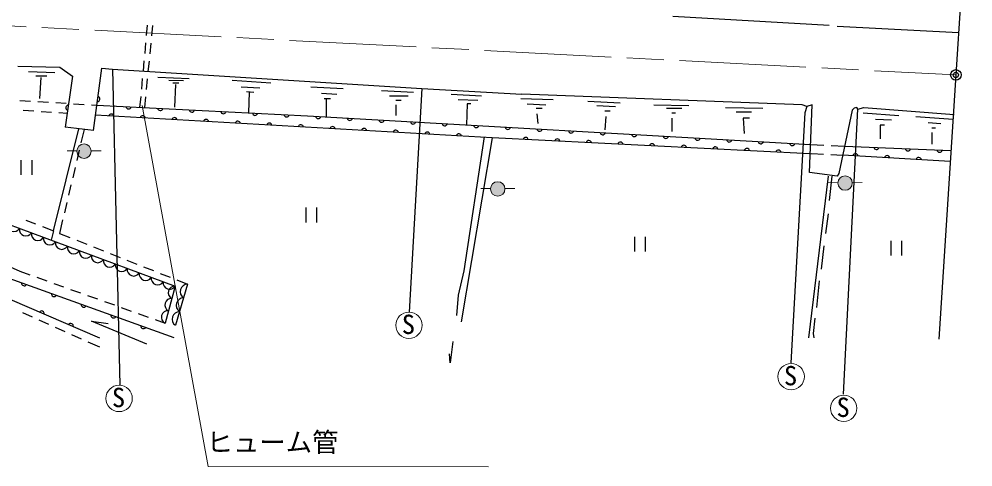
# Model space of a CAD drawing. Units: millimetres, scale not verified. Extents: x 40000 to 680000, y 20000 to 380000.
# Drawn here: x 478548 to 568944, y 259617 to 302052 of the extents above; entities that cross this region are included whole.
import ezdxf
from ezdxf.enums import TextEntityAlignment as Align

# ---------------------------------------------------------------- set-up
doc = ezdxf.new("R2010")
doc.units = ezdxf.units.MM
doc.header["$LTSCALE"] = 1000
doc.header["$PDMODE"] = 32
doc.header["$PDSIZE"] = 500
doc.linetypes.add('CHAIN', pattern=[18.5, 12, -1.5, 3.5, -1.5])
for name, color, linetype, lineweight in [('M-BGD', 7, 'Continuous', 25), ('M-BMK', 2, 'CHAIN', 13), ('M-BMK-SRVR', 3, 'Continuous', 25), ('M-STR-HTXT', 7, 'Continuous', 13), ('M-STR-STRC', 7, 'Continuous', 25)]:
    doc.layers.add(name, color=color, linetype=linetype, lineweight=lineweight)
doc.layers.add('M-OTRS', color=6, linetype='Continuous')
doc.styles.add('ＭＳ ゴシック', font='')
doc.styles.get('ＭＳ ゴシック').set_extended_font_data('MS Gothic')

msp = doc.modelspace()

# ---------------------------------------------------------------- hatches: boundary and pattern name
at = {"layer": 'M-STR-HTXT'}
for points in [[(485385, 289533, -1), (484019, 289533, -0.41421), (484702, 290216, -0.41421)], [(524592, 285957, -1), (523226, 285957, -1)], [(557513, 286515, -1), (556147, 286515, -1)]]:
    msp.add_hatch(color=256, dxfattribs=at).paths.add_polyline_path(points)

# ---------------------------------------------------------------- linework, layer by layer
at = {"layer": 'M-BGD'}
for p, q in [((540496, 302317), (555313, 301470)), ((490639, 300489), (490731, 301485)), ((491132, 300460), (491231, 301455)), ((556075, 301385), (567589, 300793)), ((490482, 298796), (490574, 299792)), ((490964, 298768), (491063, 299763)), ((490325, 297104), (490417, 298099)), ((490796, 297077), (490895, 298072)), ((479442, 297070), (481923, 296977)), ((480144, 296684), (481174, 296673)), ((480601, 296509), (480495, 294531)), ((483596, 296638), (482924, 291809)), ((485615, 291493), (486387, 297391)), ((487410, 297321), (488087, 267349)), ((491711, 296556), (494678, 296433)), ((490168, 295411), (490260, 296407)), ((490629, 295385), (490727, 296380)), ((492739, 296254), (494128, 296230)), ((493106, 295996), (493675, 295996)), ((493379, 295840), (493277, 293710)), ((502396, 295967), (498755, 296221)), ((499602, 295628), (501380, 295543)), ((506206, 295628), (509254, 295459)), ((490008, 293684), (490103, 294714)), ((500110, 295205), (500787, 295120)), ((500364, 295120), (500279, 293173)), ((507222, 295035), (508661, 294951)), ((512895, 295289), (515943, 295120)), ((513657, 294781), (515435, 294781)), ((516705, 295459), (515519, 274292)), ((519499, 294951), (522377, 294781)), ((552773, 293935), (526187, 294951)), ((478628, 294342), (479626, 294281)), ((480325, 294237), (481323, 294176)), ((482022, 294132), (483020, 294071)), ((483719, 294028), (484717, 293966)), ((485415, 293923), (485929, 293891)), ((490457, 293661), (490559, 294688)), ((507476, 294527), (508069, 294527)), ((507645, 294527), (507645, 292749)), ((514249, 294358), (514757, 294358)), ((514249, 293935), (514249, 292919)), ((520176, 294443), (522039, 294358)), ((521023, 294019), (520938, 291987)), ((521361, 294019), (521023, 294019)), ((526103, 294527), (529151, 294443)), ((526695, 294019), (528473, 293935)), ((532453, 294273), (535501, 294104)), ((533299, 293850), (535077, 293765)), ((538718, 293935), (542020, 293850)), ((553196, 293765), (552773, 293935)), ((553704, 293935), (553196, 293765)), ((553450, 287500), (553704, 293935)), ((478933, 293409), (479931, 293347)), ((480630, 293303), (481628, 293242)), ((482327, 293198), (483110, 293150)), ((527542, 293596), (528135, 293596)), ((527627, 293088), (527711, 292157)), ((534061, 293342), (534569, 293342)), ((539903, 293596), (541343, 293596)), ((540411, 293173), (540750, 293173)), ((545491, 293681), (549047, 293596)), ((546507, 293257), (547947, 293257)), ((553027, 293173), (551672, 269466)), ((553196, 293765), (553027, 293173)), ((557514, 293427), (556244, 287415)), ((556667, 266503), (558022, 293511)), ((557683, 293596), (557514, 293427)), ((557937, 293681), (557683, 293596)), ((558022, 293511), (557937, 293681)), ((558022, 293511), (558615, 293681)), ((558530, 293173), (561917, 292919)), ((558615, 293681), (567166, 293003)), ((534146, 292834), (534061, 291564)), ((540411, 292665), (540411, 291395)), ((547777, 292665), (547185, 292665)), ((547185, 292665), (547269, 291225)), ((559715, 292580), (561239, 292495)), ((560562, 291987), (560139, 291987)), ((560139, 291987), (560139, 290717)), ((563525, 292834), (567081, 292580)), ((564711, 292241), (565896, 292157)), ((481825, 281990), (484203, 291659)), ((485615, 291493), (482924, 291809)), ((484721, 291598), (484416, 290318)), ((565049, 291733), (565388, 291733)), ((565049, 291310), (565049, 290209)), ((523393, 290802), (520430, 273361)), ((522631, 290887), (520684, 278187)), ((484254, 289637), (484022, 288664)), ((553521, 289297), (553671, 289316)), ((553555, 290163), (554825, 290107)), ((553671, 289316), (554792, 289256)), ((555524, 290076), (556794, 290020)), ((556794, 290020), (566865, 289585)), ((555491, 289219), (556613, 289160)), ((566799, 288565), (556613, 289160)), ((483860, 287983), (483629, 287010)), ((556075, 287161), (553450, 287500)), ((555228, 287161), (553365, 271837)), ((555567, 287161), (555313, 284875)), ((556244, 287415), (556075, 287161)), ((483467, 286330), (483235, 285357)), ((483073, 284676), (482842, 283703)), ((479173, 282999), (480107, 282644)), ((482679, 283022), (482375, 281742)), ((555228, 283605), (554974, 281743)), ((480761, 282395), (481825, 281990)), ((481825, 281990), (481574, 281108)), ((482375, 281742), (483374, 281346)), ((536861, 281429), (536861, 280029)), ((537911, 280029), (537911, 281429)), ((484025, 281088), (484954, 280719)), ((485605, 280461), (486535, 280093)), ((554805, 280557), (554551, 278356)), ((561150, 281054), (561150, 279654)), ((562200, 279654), (562200, 281054)), ((487185, 279835), (488115, 279466)), ((477418, 278710), (478627, 278154)), ((488766, 279208), (489695, 278840)), ((490346, 278582), (491276, 278213)), ((478627, 278154), (479571, 277817)), ((480230, 277582), (481172, 277246)), ((491926, 277955), (492856, 277587)), ((520684, 278187), (520176, 275901)), ((481831, 277011), (482773, 276675)), ((494506, 276933), (493365, 273036)), ((493507, 277329), (494506, 276933)), ((554381, 277255), (554127, 274715)), ((483433, 276440), (484374, 276103)), ((485034, 275868), (485976, 275532)), ((520176, 275901), (520007, 273953)), ((486635, 275297), (487577, 274961)), ((479807, 273807), (478894, 274214)), ((488236, 274726), (489178, 274390)), ((489837, 274155), (490779, 273818)), ((481360, 273114), (480447, 273522)), ((491438, 273583), (492382, 273247)), ((553958, 273699), (553789, 272260)), ((482912, 272422), (481999, 272829)), ((484465, 271729), (483552, 272136)), ((553789, 272260), (553873, 271837)), ((486191, 270959), (485104, 271444)), ((519668, 271498), (519414, 269466)), ((519414, 269466), (519337, 270346))]:
    msp.add_line(p, q, dxfattribs=at)
for points in [[(478435, 297575), (482408, 297482), (483596, 296638)], [(486387, 297391), (487410, 297321), (516705, 295459), (526187, 294951)], [(486217, 271822), (469392, 279049), (432226, 296158)], [(435032, 296126), (469988, 280226), (493208, 271881)], [(485929, 293891), (505870, 292878), (553555, 290163)], [(553521, 289297), (523393, 290802), (485805, 292941)], [(472909, 284323), (493347, 276739), (492382, 273247)], [(490640, 271236), (485427, 273421), (486981, 273210)]]:
    msp.add_lwpolyline(points, dxfattribs=at)
for centre, radius, start, end in [((485949, 294475), 256, 275.21982, 69.85905), ((483238, 293659), 256, 94.74721, 249.38644), ((487283, 292800), 256, 9.42371, 164.06294), ((488928, 293795), 256, 189.77291, 344.41215), ((490279, 292630), 256, 9.42371, 164.06294), ((491924, 293643), 256, 189.77291, 344.41215), ((494920, 293491), 256, 189.77291, 344.41215), ((497916, 293338), 256, 189.77291, 344.41215), ((500913, 293186), 256, 189.77291, 344.41215), ((503909, 293034), 256, 189.77291, 344.41215), ((493274, 292459), 256, 9.42371, 164.06294), ((496269, 292289), 256, 9.42371, 164.06294), ((499264, 292119), 256, 9.42371, 164.06294), ((502259, 291948), 256, 9.42371, 164.06294), ((505254, 291778), 256, 9.42371, 164.06294), ((506905, 292876), 256, 189.42161, 344.06084), ((509900, 292705), 256, 189.42161, 344.06084), ((512895, 292535), 256, 189.42161, 344.06084), ((515890, 292364), 256, 189.42161, 344.06084), ((518885, 292193), 256, 189.42161, 344.06084), ((521881, 292023), 256, 189.42161, 344.06084), ((508249, 291607), 256, 9.42371, 164.06294), ((511245, 291437), 256, 9.42371, 164.06294), ((514240, 291267), 256, 9.42371, 164.06294), ((517235, 291096), 256, 9.42371, 164.06294), ((520230, 290926), 256, 9.42371, 164.06294), ((524876, 291852), 256, 189.42161, 344.06084), ((527871, 291682), 256, 189.42161, 344.06084), ((530866, 291511), 256, 189.42161, 344.06084), ((533861, 291341), 256, 189.42161, 344.06084), ((536856, 291170), 256, 189.42161, 344.06084), ((526552, 290588), 256, 9.82012, 164.45935), ((529548, 290438), 256, 9.82012, 164.45935), ((532544, 290288), 256, 9.82012, 164.45935), ((535541, 290139), 256, 9.82012, 164.45935), ((538537, 289989), 256, 9.82012, 164.45935), ((539852, 291000), 256, 189.42161, 344.06084), ((542847, 290829), 256, 189.42161, 344.06084), ((545842, 290659), 256, 189.42161, 344.06084), ((548837, 290488), 256, 189.42161, 344.06084), ((551832, 290318), 256, 189.42161, 344.06084), ((541533, 289839), 256, 9.82012, 164.45935), ((544529, 289690), 256, 9.82012, 164.45935), ((547526, 289540), 256, 9.82012, 164.45935), ((550522, 289390), 256, 9.82012, 164.45935), ((557811, 289034), 256, 9.33832, 163.97755), ((559794, 289947), 256, 190.20515, 344.84438), ((562791, 289818), 256, 190.20515, 344.84438), ((565788, 289688), 256, 190.20515, 344.84438), ((560806, 288859), 256, 9.33832, 163.97755), ((563801, 288684), 256, 9.33832, 163.97755), ((478059, 282536), 617, 170.54783, 328.73612), ((479195, 282115), 617, 170.54783, 328.73612), ((480330, 281694), 617, 170.54783, 328.73612), ((481466, 281272), 617, 170.54783, 328.73612), ((482601, 280851), 617, 170.54783, 328.73612), ((483737, 280430), 617, 170.54783, 328.73612), ((484872, 280008), 617, 170.54783, 328.73612), ((486007, 279587), 617, 170.54783, 328.73612), ((487143, 279166), 617, 170.54783, 328.73612), ((488278, 278744), 617, 170.54783, 328.73612), ((489414, 278323), 617, 170.54783, 328.73612), ((490549, 277902), 617, 170.54783, 328.73612), ((491685, 277480), 617, 170.54783, 328.73612), ((479039, 277033), 256, 172.91094, 327.55018), ((492820, 277059), 617, 170.54783, 328.73612), ((493297, 276126), 615, 85.30563, 243.79822), ((494515, 276225), 708, 90.76353, 236.59717), ((481862, 276018), 256, 172.91094, 327.55018), ((484686, 275004), 256, 172.91094, 327.55018), ((492975, 274962), 615, 85.30563, 243.79822), ((494135, 274926), 708, 90.76353, 236.59717), ((480682, 274138), 256, 349.43311, 144.07235), ((487509, 273989), 256, 172.91094, 327.55018), ((492653, 273798), 615, 85.30563, 243.79822), ((493755, 273627), 708, 90.76353, 236.59717), ((483438, 272954), 256, 349.43311, 144.07235), ((490332, 272974), 256, 172.91094, 327.55018)]:
    msp.add_arc(centre, radius, start, end, dxfattribs=at)
at = {"layer": 'M-BMK'}
msp.add_line((467237, 301951), (567328, 296759), dxfattribs=at)
at = {"layer": 'M-BMK-SRVR'}
for p, q in [((568944, 321790), (567328, 296759)), ((567328, 296759), (565712, 271728))]:
    msp.add_line(p, q, dxfattribs=at)
msp.add_circle((567328, 296759), 500, dxfattribs=at)
msp.add_point((567328, 296759), dxfattribs=at)
at = {"layer": 'M-OTRS'}
msp.add_point((567328, 296759), dxfattribs=at)
at = {"layer": 'M-STR-HTXT'}
for p, q in [((490220, 293859), (496469, 259645)), ((483107, 289569), (484020, 289570)), ((485400, 289569), (486314, 289570)), ((522313, 285993), (523227, 285994)), ((524607, 285993), (525520, 285994)), ((555234, 286551), (556148, 286552)), ((557528, 286551), (558441, 286552)), ((496469, 259645), (523031, 259617))]:
    msp.add_line(p, q, dxfattribs=at)
for centre, radius in [((484702, 289533), 683), ((523909, 285957), 683), ((556830, 286515), 683), ((515499, 273034), 1250), ((551717, 268172), 1250), ((488030, 266105), 1250), ((556699, 265173), 1250)]:
    msp.add_circle(centre, radius, dxfattribs=at)
at = {"layer": 'M-STR-STRC'}
for p, q in [((478725, 288690), (478725, 287290)), ((479775, 287290), (479775, 288690)), ((505710, 284186), (505710, 282786)), ((506760, 282786), (506760, 284186))]:
    msp.add_line(p, q, dxfattribs=at)

# ---------------------------------------------------------------- texts
at = {"layer": 'M-STR-HTXT', "style": 'ＭＳ ゴシック'}
for s, p in [('S', (514820, 271660)), ('S', (551038, 266799)), ('S', (487351, 264731)), ('S', (556020, 263800)), ('ヒューム管', (496314, 260498))]:
    msp.add_text(s, height=1833, dxfattribs=at).set_placement(p, align=Align.BOTTOM_LEFT)

doc.saveas('drawing.dxf')
